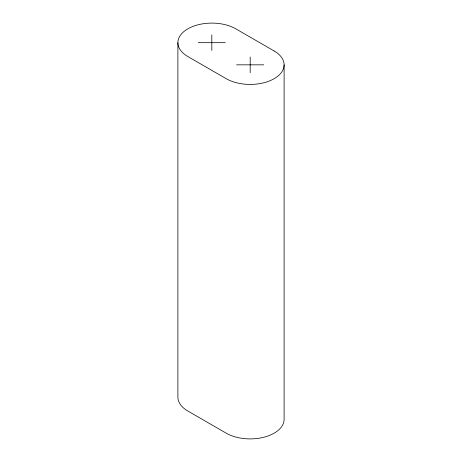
<?xml version="1.0" encoding="UTF-8"?>
<svg xmlns="http://www.w3.org/2000/svg" width="462" height="462" viewBox="0 0 462 462"><rect width="100%" height="100%" fill="white"/><g stroke="black" fill="none" stroke-linecap="round" stroke-linejoin="round"><path stroke-width="0.69" d="M198.244 42.683L225.381 42.683M236.619 64.836L263.756 64.836M284.107 64.836L284.107 419.317A33.917 19.583 0 0 1 263.167 437.41A33.917 19.583 0 0 1 226.201 433.165L187.832 411.013A33.917 19.583 0 0 1 177.893 397.164L177.893 42.683M250.185 57.005L250.185 72.673M211.815 34.852L211.815 50.514M274.168 50.987L235.799 28.835A33.917 19.583 0 0 0 187.832 28.835A33.917 19.583 0 0 0 187.832 56.531L226.201 78.684A33.917 19.583 0 0 0 274.168 78.684A33.917 19.583 0 0 0 274.168 50.987"/></g></svg>
